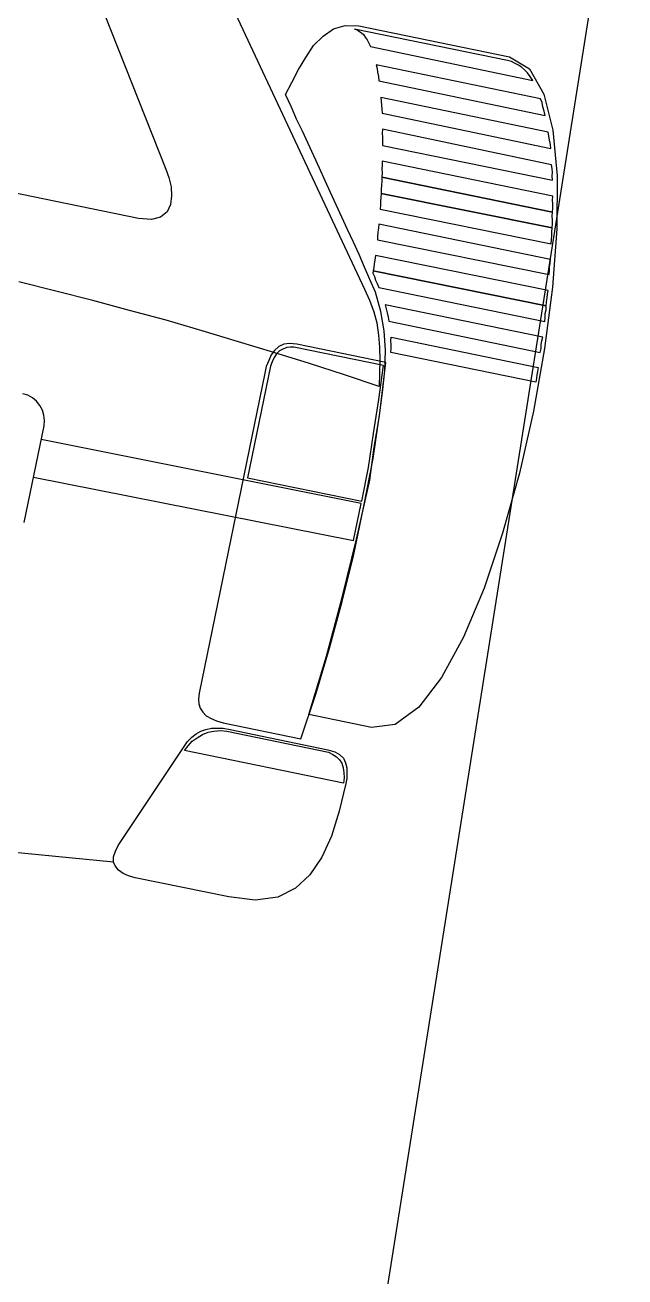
# Model space of a CAD drawing. Extents: x -640655 to -640254, y -1045449 to -1045159.
# Drawn here: x -640494.425 to -640493.859, y -1045214.676 to -1045213.495 of the extents above; entities that cross this region are included whole.
import ezdxf

# ---------------------------------------------------------------- set-up
doc = ezdxf.new("R2010")
doc.units = 0
doc.header["$MEASUREMENT"] = 0
doc.layers.get('0').update_dxf_attribs({"linetype": 'CONTINUOUS'})
for name, color, linetype in [('T_srafa', 8, 'CONTINUOUS'), ('T_stafaz', 7, 'CONTINUOUS'), ('T_tenka', 4, 'CONTINUOUS')]:
    doc.layers.add(name, color=color, linetype=linetype)

# ---------------------------------------------------------------- blocks, each defined once
blk = doc.blocks.new('A$C04E35D7F')
at = {"linetype": 'Continuous'}
for p, q in [((-47.18, 149.52), (-78.87, 106.98)), ((-38.5, 144.5), (-58.25, 114.29)), ((-87.86, 131.19), (-89.94, 130.48)), ((-73.36, 131.19), (-87.86, 131.19)), ((-72.1, 130.98), (-73.36, 131.19)), ((-89.94, 130.48), (-91.74, 128.41)), ((-90.15, 129.78), (-89.83, 130.05)), ((-89.83, 130.05), (-89.5, 130.27)), ((-89.5, 130.27), (-89.17, 130.48)), ((-89.17, 130.48), (-88.85, 130.59)), ((-88.85, 130.59), (-88.46, 130.7)), ((-88.46, 130.7), (-88.14, 130.81)), ((-88.14, 130.81), (-87.75, 130.81)), ((-87.75, 130.81), (-73.03, 130.81)), ((-74.39, 130.05), (-74.61, 129.78)), ((-74.17, 130.27), (-74.39, 130.05)), ((-73.96, 130.48), (-74.17, 130.27)), ((-73.74, 130.59), (-73.96, 130.48)), ((-73.52, 130.7), (-73.74, 130.59)), ((-73.25, 130.81), (-73.52, 130.7)), ((-73.03, 130.81), (-73.25, 130.81)), ((-71.07, 130.43), (-72.1, 130.98)), ((-70.25, 129.56), (-71.07, 130.43)), ((-90.48, 129.45), (-90.15, 129.78)), ((-74.83, 129.5), (-90.48, 129.45)), ((-74.61, 129.78), (-74.83, 129.5)), ((-69.54, 128.52), (-70.25, 129.56)), ((-91.74, 128.41), (-93.26, 125.25)), ((-91.9, 127.21), (-91.74, 127.6)), ((-91.74, 127.6), (-91.52, 127.92)), ((-91.52, 127.92), (-75.7, 127.92)), ((-75.86, 127.6), (-75.97, 127.27)), ((-75.7, 127.92), (-75.86, 127.6)), ((-69.05, 127.27), (-69.54, 128.52)), ((-92.28, 126.45), (-92.12, 126.83)), ((-76.25, 126.5), (-92.28, 126.45)), ((-92.12, 126.83), (-91.9, 127.21)), ((-76.14, 126.88), (-76.25, 126.5)), ((-75.97, 127.27), (-76.14, 126.88)), ((-68.61, 126.01), (-69.05, 127.27)), ((-93.26, 125.25), (-94.52, 121.1)), ((-68.23, 124.7), (-68.61, 126.01)), ((-93.32, 123.89), (-93.15, 124.27)), ((-93.15, 124.27), (-92.99, 124.65)), ((-92.99, 124.65), (-92.88, 124.98)), ((-92.88, 124.98), (-76.74, 124.98)), ((-76.96, 124.27), (-77.06, 123.94)), ((-76.85, 124.65), (-76.96, 124.27)), ((-76.74, 124.98), (-76.85, 124.65)), ((-67.9, 123.45), (-68.23, 124.7)), ((-93.43, 123.5), (-93.32, 123.89)), ((-77.17, 123.56), (-93.43, 123.5)), ((-77.06, 123.94), (-77.17, 123.56)), ((-68.67, 122.41), (-67.9, 123.45)), ((-94.03, 121.32), (-93.92, 121.7)), ((-93.92, 121.7), (-93.81, 122.03)), ((-93.81, 122.03), (-77.5, 122.09)), ((-77.56, 121.7), (-77.66, 121.38)), ((-77.5, 122.09), (-77.56, 121.7)), ((-69.37, 121.38), (-68.67, 122.41)), ((-94.52, 121.1), (-95.5, 116.2)), ((-94.19, 120.61), (-94.08, 121)), ((-77.83, 120.61), (-94.19, 120.61)), ((-94.08, 121), (-94.03, 121.32)), ((-77.72, 121), (-77.83, 120.61)), ((-77.66, 121.38), (-77.72, 121)), ((-70.14, 120.4), (-69.37, 121.38)), ((-71.66, 118.32), (-70.9, 119.36)), ((-70.9, 119.36), (-70.14, 120.4)), ((-94.74, 118.05), (-94.68, 118.43)), ((-94.68, 118.43), (-94.57, 118.76)), ((-94.57, 118.76), (-94.52, 119.14)), ((-94.52, 119.14), (-78.1, 119.14)), ((-78.21, 118.43), (-78.32, 118.05)), ((-78.16, 118.76), (-78.21, 118.43)), ((-78.1, 119.14), (-78.16, 118.76)), ((-72.43, 117.29), (-71.66, 118.32)), ((-95.01, 116.58), (-94.95, 116.96)), ((-94.95, 116.96), (-94.85, 117.29)), ((-94.85, 117.29), (-94.79, 117.67)), ((-94.79, 117.67), (-94.74, 118.05)), ((-94.79, 117.67), (-78.37, 117.67)), ((-78.37, 117.67), (-94.79, 117.67)), ((-78.43, 117.29), (-78.48, 116.9)), ((-78.37, 117.67), (-78.43, 117.29)), ((-78.32, 118.05), (-78.37, 117.67)), ((-73.19, 116.25), (-72.43, 117.29)), ((-95.5, 116.2), (-96.21, 110.74)), ((-95.17, 115.49), (-95.12, 115.81)), ((-95.12, 115.81), (-95.06, 116.2)), ((-95.06, 116.2), (-95.01, 116.58)), ((-95.06, 116.2), (-78.59, 116.14)), ((-78.59, 116.14), (-95.06, 116.2)), ((-78.65, 115.76), (-78.7, 115.43)), ((-78.59, 116.14), (-78.65, 115.76)), ((-78.54, 116.52), (-78.59, 116.14)), ((-78.48, 116.9), (-78.54, 116.52)), ((-73.9, 115.27), (-73.19, 116.25)), ((-95.28, 114.72), (-95.23, 115.11)), ((-78.81, 114.67), (-95.28, 114.72)), ((-95.23, 115.11), (-95.17, 115.49)), ((-78.76, 115.05), (-78.81, 114.67)), ((-78.7, 115.43), (-78.76, 115.05)), ((-74.66, 114.23), (-73.9, 115.27)), ((-75.43, 113.2), (-74.66, 114.23)), ((-58.68, 113.58), (-59.07, 112.76)), ((-58.25, 114.29), (-58.68, 113.58)), ((-95.66, 111.83), (-95.61, 112.21)), ((-95.61, 112.21), (-95.55, 112.54)), ((-95.55, 112.87), (-95.5, 113.25)), ((-95.55, 112.54), (-95.55, 112.87)), ((-95.5, 113.25), (-78.97, 113.25)), ((-79.03, 112.49), (-79.08, 112.1)), ((-78.97, 113.25), (-79.03, 112.87)), ((-79.03, 112.87), (-79.03, 112.49)), ((-76.19, 112.16), (-75.43, 113.2)), ((-59.07, 112.76), (-59.28, 111.94)), ((-79.14, 111.78), (-95.66, 111.83)), ((-79.08, 112.1), (-79.14, 111.78)), ((-77.72, 110.09), (-76.96, 111.12)), ((-76.96, 111.12), (-76.19, 112.16)), ((-59.28, 111.94), (-59.34, 111.12)), ((-59.34, 111.12), (-59.18, 110.36)), ((-96.21, 110.74), (-96.64, 104.91)), ((-95.94, 109.65), (-95.88, 109.98)), ((-95.88, 109.98), (-95.88, 110.36)), ((-95.88, 110.36), (-79.25, 110.31)), ((-79.25, 110.31), (-79.3, 109.87)), ((-79.3, 109.87), (-79.3, 109.49)), ((-78.48, 109), (-77.72, 110.09)), ((-59.18, 110.36), (-58.68, 109.76)), ((-96.05, 108.51), (-95.99, 108.89)), ((-95.99, 108.89), (-95.94, 109.27)), ((-95.99, 108.89), (-79.35, 108.83)), ((-79.35, 108.83), (-95.99, 108.89)), ((-95.94, 109.27), (-95.94, 109.65)), ((-79.3, 109.49), (-79.35, 109.16)), ((-79.35, 109.16), (-79.35, 108.83)), ((-79.35, 108.83), (-79.35, 108.78)), ((-79.35, 108.78), (-79.35, 108.72)), ((-79.35, 108.72), (-79.35, 108.67)), ((-79.35, 108.67), (-79.35, 108.61)), ((-79.19, 107.96), (-78.48, 109)), ((-58.68, 109.76), (-57.87, 109.38)), ((-57.87, 109.38), (-56.67, 109.21)), ((-56.67, 109.21), (26.72, 109.21)), ((-96.15, 107.41), (-96.1, 107.8)), ((-96.1, 107.8), (-96.05, 108.18)), ((-96.05, 108.18), (-96.05, 108.51)), ((-79.96, 107.74), (-80.17, 107.41)), ((-79.74, 108.01), (-79.96, 107.74)), ((-79.96, 106.92), (-79.19, 107.96)), ((-79.57, 108.34), (-79.74, 108.01)), ((-79.35, 108.61), (-79.57, 108.34)), ((-80.17, 107.41), (-96.15, 107.41)), ((-80.83, 105.23), (-79.96, 106.92)), ((-78.87, 106.98), (-79.57, 106.05)), ((-96.32, 104.85), (-96.26, 105.23)), ((-96.26, 105.56), (-96.26, 105.94)), ((-96.26, 105.94), (-81.1, 105.94)), ((-96.26, 105.23), (-96.26, 105.56)), ((-81.43, 105.23), (-81.59, 104.85)), ((-81.48, 103.49), (-80.83, 105.23)), ((-81.27, 105.56), (-81.43, 105.23)), ((-81.1, 105.94), (-81.27, 105.56)), ((-79.57, 106.05), (-80.17, 105.07)), ((-96.64, 104.91), (-96.81, 98.91)), ((-96.32, 104.47), (-96.32, 104.85)), ((-81.75, 104.47), (-96.32, 104.47)), ((-81.59, 104.85), (-81.75, 104.47)), ((-80.66, 104.09), (-81.05, 103)), ((-80.17, 105.07), (-80.66, 104.09)), ((-96.43, 103.05), (-96.43, 102.67)), ((-82.25, 103.05), (-96.43, 103.05)), ((-82.3, 102.72), (-82.25, 103.05)), ((-81.97, 101.74), (-81.48, 103.49)), ((-81.05, 103), (-81.37, 101.91)), ((-96.43, 102.34), (-96.48, 102.01)), ((-96.48, 102.01), (-96.48, 101.63)), ((-96.48, 101.63), (-82.52, 101.63)), ((-96.43, 102.67), (-96.43, 102.34)), ((-82.52, 101.63), (-82.47, 102.01)), ((-82.47, 102.01), (-82.41, 102.34)), ((-82.41, 102.34), (-82.3, 102.72)), ((-82.3, 99.83), (-81.97, 101.74)), ((-81.37, 101.91), (-81.65, 100.71)), ((-82.63, 96.07), (-82.25, 100.6)), ((-82.25, 100.6), (-73.68, 100.6)), ((-81.65, 100.71), (-81.86, 99.51)), ((-73.68, 100.6), (-72.97, 100.54)), ((-72.97, 100.54), (-72.48, 100.38)), ((-72.48, 100.38), (-72.05, 100.05)), ((-61.14, 100.33), (-57.59, 100.54)), ((-57.59, 100.54), (-54, 100.76)), ((-54, 100.76), (-50.39, 100.92)), ((-50.39, 100.92), (-46.79, 101.09)), ((-82.52, 97.76), (-82.3, 99.83)), ((-82.3, 97.05), (-82.08, 100.27)), ((-82.08, 100.27), (-73.47, 100.27)), ((-81.86, 99.51), (-82.08, 98.25)), ((-75.21, 99.07), (-71.72, 99.4)), ((-73.47, 100.27), (-73.14, 100.22)), ((-73.14, 100.22), (-72.81, 100.11)), ((-72.81, 100.11), (-72.48, 99.89)), ((-72.48, 99.89), (-72.21, 99.67)), ((-72.21, 99.67), (-71.99, 99.34)), ((-72.05, 100.05), (-71.72, 99.61)), ((-71.99, 99.34), (-71.83, 98.96)), ((-71.72, 99.4), (-68.23, 99.72)), ((-71.72, 99.61), (-71.5, 99.13)), ((-68.23, 99.72), (-64.68, 100.05)), ((-64.68, 100.05), (-61.14, 100.33)), ((-96.81, 98.91), (-96.7, 92.91)), ((-82.08, 98.25), (-78.65, 98.69)), ((-78.65, 98.69), (-75.21, 99.07)), ((-71.83, 98.96), (-71.72, 98.52)), ((-71.72, 98.52), (-71.66, 98.09)), ((-71.66, 98.09), (-71.66, 87.34)), ((-71.5, 99.13), (-71.39, 98.58)), ((-71.39, 98.58), (-71.28, 97.98)), ((-82.68, 95.36), (-82.52, 97.76)), ((-82.47, 93.83), (-82.3, 97.05)), ((-71.28, 97.98), (-71.28, 97.32)), ((-71.28, 97.32), (-71.28, 66.51)), ((-82.9, 91.49), (-82.63, 96.07)), ((-82.79, 92.58), (-82.68, 95.36)), ((-82.63, 90.56), (-82.47, 93.83)), ((-96.7, 92.91), (-96.26, 87.07)), ((-83.01, 89.42), (-82.79, 92.58)), ((-82.95, 86.91), (-82.9, 91.49)), ((-82.68, 87.34), (-82.63, 90.56)), ((-51.43, 89.69), (-51.1, 90.07)), ((-51.1, 90.07), (-50.72, 90.4)), ((-50.72, 90.4), (-50.29, 90.62)), ((-50.29, 90.62), (-49.79, 90.78)), ((-49.79, 90.78), (-49.3, 90.83)), ((-82.9, 83.74), (-83.01, 89.42)), ((-51.87, 88.27), (-51.81, 88.76)), ((-51.81, 88.76), (-51.65, 89.25)), ((-51.65, 89.25), (-51.43, 89.69)), ((-51.87, 78.94), (-51.87, 88.27)), ((-96.26, 87.07), (-95.61, 81.62)), ((-82.95, 82.27), (-82.95, 86.91)), ((-71.66, 87.34), (-82.68, 87.34)), ((-82.63, 83.53), (-82.63, 87.12)), ((-82.63, 87.12), (-51.87, 86.96)), ((-82.68, 78.07), (-82.9, 83.74)), ((-51.87, 83.32), (-82.63, 83.53)), ((-95.61, 81.62), (-94.63, 76.71)), ((-82.74, 77.69), (-82.95, 82.27)), ((-82.36, 72.34), (-82.68, 78.07)), ((-82.47, 73.16), (-82.74, 77.69)), ((-94.63, 76.71), (-93.37, 72.56)), ((-93.37, 72.56), (-91.84, 69.4)), ((-82.08, 68.64), (-82.47, 73.16)), ((-81.81, 66.62), (-82.36, 72.34)), ((-91.84, 69.4), (-89.99, 67.33)), ((-81.54, 64.22), (-82.08, 68.64)), ((-89.99, 67.33), (-87.86, 66.62)), ((-87.86, 66.62), (-81.81, 66.62)), ((-71.28, 66.51), (-71.34, 65.96)), ((-71.66, 65.15), (-71.99, 64.82)), ((-71.45, 65.53), (-71.66, 65.15)), ((-71.34, 65.96), (-71.45, 65.53)), ((-74.06, 64.22), (-81.54, 64.22)), ((-73.41, 64.27), (-74.06, 64.22)), ((-72.86, 64.38), (-73.41, 64.27)), ((-72.37, 64.55), (-72.86, 64.38)), ((-71.99, 64.82), (-72.37, 64.55)), ((-86.12, 62.86), (-86.34, 62.42)), ((-85.85, 63.24), (-86.12, 62.86)), ((-85.79, 62.75), (-86.01, 62.36)), ((-85.41, 63.51), (-85.85, 63.24)), ((-85.52, 63.02), (-85.79, 62.75)), ((-85.19, 63.24), (-85.52, 63.02)), ((-84.92, 63.67), (-85.41, 63.51)), ((-84.81, 63.4), (-85.19, 63.24)), ((-84.26, 63.73), (-84.92, 63.67)), ((-84.37, 63.51), (-84.81, 63.4)), ((-74.56, 63.51), (-84.37, 63.51)), ((-74.83, 63.73), (-84.26, 63.73)), ((-74.17, 63.73), (-74.83, 63.73)), ((-73.96, 63.46), (-74.56, 63.51)), ((-73.63, 63.62), (-74.17, 63.73)), ((-73.36, 63.29), (-73.96, 63.46)), ((-73.08, 63.51), (-73.63, 63.62)), ((-72.86, 63.07), (-73.36, 63.29)), ((-72.59, 63.29), (-73.08, 63.51)), ((-72.37, 62.75), (-72.86, 63.07)), ((-72.16, 63.02), (-72.59, 63.29)), ((-71.94, 62.36), (-72.37, 62.75)), ((-71.77, 62.69), (-72.16, 63.02)), ((-71.45, 62.31), (-71.77, 62.69)), ((-86.45, 61.93), (-86.55, 61.44)), ((-86.55, 61.44), (-86.55, 60.95)), ((-86.34, 62.42), (-86.45, 61.93)), ((-86.28, 61.44), (-86.34, 60.95)), ((-86.17, 61.93), (-86.28, 61.44)), ((-86.01, 62.36), (-86.17, 61.93)), ((-71.56, 61.93), (-71.94, 62.36)), ((-71.28, 61.44), (-71.56, 61.93)), ((-71.12, 61.82), (-71.45, 62.31)), ((-71.01, 60.95), (-71.28, 61.44)), ((-66.7, 50.91), (-71.12, 61.82)), ((-86.55, 60.95), (-86.45, 58.28)), ((-86.34, 60.95), (-71.01, 60.95)), ((-86.45, 58.28), (-86.23, 55.82)), ((-86.23, 55.82), (-85.74, 53.69)), ((-85.74, 53.69), (-84.97, 51.84)), ((-84.97, 51.84), (-83.88, 50.31)), ((-66.54, 50.31), (-66.7, 50.91)), ((-83.88, 50.31), (-82.41, 49.17)), ((-66.59, 49.28), (-66.48, 49.77)), ((-66.48, 49.77), (-66.54, 50.31)), ((-82.41, 49.17), (-80.39, 48.46)), ((-80.39, 48.46), (-77.88, 48.24)), ((-67.68, 48.4), (-67.19, 48.62)), ((-67.19, 48.62), (-66.81, 48.95)), ((-66.81, 48.95), (-66.59, 49.28)), ((-77.88, 48.24), (-68.88, 48.24)), ((-68.88, 48.24), (-68.23, 48.3)), ((-68.23, 48.3), (-67.68, 48.4))]:
    blk.add_line(p, q, dxfattribs=at)
blk.add_line((-66.59, 49.28), (-38.72, 46.28))

msp = doc.modelspace()

# ---------------------------------------------------------------- hatches: boundary and pattern name
at = {"layer": 'T_srafa', "linetype": 'Continuous'}
h = msp.add_hatch(dxfattribs=at)
h.set_pattern_fill('ANSI34', color=256, scale=0.7, style=0)
h.set_pattern_definition([(35.99993615, (0, 0), (-0.30858678412, 0.42473426594), []), (35.99993615, (0.1222, -0.01936), (-0.30858678412, 0.42473426594), []), (35.99993615, (0.24444, -0.0387), (-0.30858678412, 0.42473426594), []), (35.99993615, (0.36666, -0.05807), (-0.30858678412, 0.42473426594), [])])
h.paths.add_polyline_path([(-640463.956, -1045213.2214), (-640463.9554, -1045213.2176), (-640465.5389, -1045213.2389), (-640466.8454, -1045213.8463), (-640467.1403, -1045213.7507), (-640467.8755, -1045218.3929), (-640474.3449, -1045217.3682), (-640477.0586, -1045217.2422), (-640478.392, -1045217.031), (-640478.5015, -1045217.7224), (-640480.1312, -1045217.4642), (-640491.934, -1045215.5948), (-640491.8871, -1045215.2985), (-640494.8473, -1045214.8297), (-640494.8249, -1045214.6881), (-640498.1991, -1045213.9951), (-640498.4458, -1045213.9545), (-640498.4459, -1045213.9545), (-640498.6836, -1045215.4005), (-640465.1642, -1045220.7094)])
h.paths.add_polyline_path([(-640498.4459, -1045213.9545), (-640500.3361, -1045213.7401), (-640500.4051, -1045213.7288), (-640500.4445, -1045213.7831), (-640500.4542, -1045213.8423), (-640502.5248, -1045213.5444), (-640502.7175, -1045214.7615), (-640498.6836, -1045215.4005)])
h.paths.add_polyline_path([(-640502.5248, -1045213.5444), (-640506.3943, -1045212.9878), (-640506.3845, -1045212.9286), (-640506.4044, -1045212.8645), (-640508.595, -1045212.5045), (-640510.5359, -1045213.5232), (-640502.7175, -1045214.7615)])
h.paths.add_polyline_path([(-640476.9647, -1045216.6495), (-640478.2981, -1045216.4384), (-640478.392, -1045217.031), (-640477.0586, -1045217.2422), (-640474.3449, -1045217.3682), (-640477.0117, -1045216.9459)], flags=17)
h.paths.add_polyline_path([(-640478.3475, -1045216.4305), (-640479.8784, -1045216.1881), (-640479.9723, -1045216.7807), (-640478.4414, -1045217.0232)], flags=17)
h.paths.add_polyline_path([(-640478.4414, -1045217.0232), (-640479.9723, -1045216.7807), (-640480.027, -1045217.1264, 0.414214), (-640479.7777, -1045217.4696), (-640478.8393, -1045217.6182, 0.414214), (-640478.4961, -1045217.3688)], flags=17)
h.paths.add_polyline_path([(-640463.9554, -1045213.2176), (-640465.128, -1045213.0479), (-640465.5389, -1045213.2389)])

# ---------------------------------------------------------------- linework, layer by layer
at = {"layer": 'T_tenka', "linetype": 'Continuous'}
msp.add_line((-640493.7016, -1045212.2775), (-640494.124, -1045214.9442), dxfattribs=at)

# ---------------------------------------------------------------- block references
at = {"layer": 'T_stafaz', "xscale": -0.01000000006142951, "yscale": 0.009999999801035157, "zscale": 0.01, "rotation": 348.3813763334481}
msp.add_blockref('A$C04E35D7F', (-640495.0926, -1045214.6334), dxfattribs=at)

doc.saveas('drawing.dxf')
